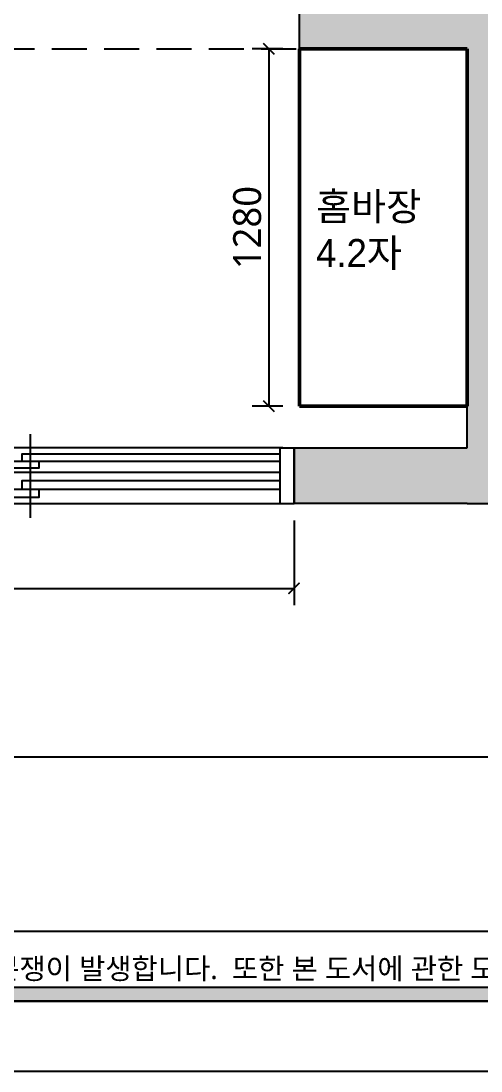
# Model space of a CAD drawing. Header units: millimetres. Extents: x 0 to 460473, y -68369 to 85219.
# Drawn here: x 228436 to 230084, y -41941 to -38178 of the extents above; entities that cross this region are included whole.
import ezdxf
from ezdxf.enums import TextEntityAlignment as Align

# ---------------------------------------------------------------- set-up
doc = ezdxf.new("R2010")
doc.units = ezdxf.units.MM
doc.header["$LTSCALE"] = 50
doc.linetypes.add('HIDDEN2', pattern=[0.1875, 0.125, -0.0625])
doc.layers.add('00', color=7, linetype='Continuous', lineweight=0)
for name, color, linetype in [('DIM', 7, 'Continuous'), ('FORM(YOURNAME)-11', 1, 'Continuous'), ('fur', 6, 'Continuous'), ('ha', 8, 'Continuous'), ('hid', 8, 'HIDDEN2'), ('text', 7, 'Continuous'), ('wall', 2, 'Continuous'), ('win', 4, 'Continuous')]:
    doc.layers.add(name, color=color, linetype=linetype)
doc.styles.add('NEW 맑은고딕', font='malgun.ttf')
doc.styles.get("Standard").update_dxf_attribs({"font": 'arial.ttf'})
doc.styles.add('맑은 고딕', font='malgun.ttf')
doc.dimstyles.new('DH IN40', dxfattribs={"dimscale": 40, "dimtxt": 2.5, "dimasz": 1, "dimexe": 1.5, "dimexo": 1.5, "dimtad": 1, "dimdec": 7, "dimlunit": 6, "dimtxsty": '맑은 고딕', "dimblk": 'ARCHTICK', "dimcen": 2.5, "dimclrd": 256, "dimclre": 256, "dimclrt": 256, "dimadec": 0, "dimazin": 0, "dimtfac": 1, "dimtdec": 7, "dimtix": 1, "dimtmove": 0, "dimatfit": 3, "dimldrblk": 'ARCHTICK', "dimfxl": 1, "dimtfillclr": 1, "dimlwd": -1, "dimlwe": -1, "dimarcsym": 0})

# ---------------------------------------------------------------- blocks, each defined once
blk = doc.blocks.new('FORM-PLAN')
at = {"layer": 'hid'}
h = blk.add_hatch(color=256, dxfattribs=at)
h.dxf.hatch_style = 1
h.paths.add_polyline_path([(-71444, 55115), (10556, 55115), (10556, 54915), (-71444, 54915)])
h.paths.add_polyline_path([(-71444, -2085), (10556, -2085), (10556, -2285), (-71444, -2285)])
at = {"layer": 'Defpoints', "color": 158}
blk.add_line((1346, -1285), (-71444, -1285), dxfattribs=at)
blk.add_lwpolyline([(-69444, 53115), (-64, 53115), (-64, 1215), (-69444, 1215)], close=True, dxfattribs=at)
at = {"layer": 'FORM(YOURNAME)-11', "color": 250}
blk.add_lwpolyline([(-72444, -3285), (11556, -3285), (11556, 56115), (-72444, 56115)], close=True, dxfattribs=at)
at = {"layer": 'hid', "color": 158}
blk.add_lwpolyline([(-71444, -2285), (10556, -2285), (10556, 55115), (-71444, 55115)], close=True, dxfattribs=at)
at = {"layer": 'hid'}
blk.add_lwpolyline([(-71444, -2085), (10556, -2085), (10556, -2285), (-71444, -2285)], close=True, dxfattribs=at)
at = {"layer": '00', "style": 'NEW 맑은고딕'}
for tag, p in [('1', (9905, 18188)), ('2', (9905, 17544)), ('3', (9905, 16257)), ('4', (9905, 14326)), ('5', (9905, 12009)), ('6', (9905, 9757)), ('7', (9905, 7504)), ('8', (9905, 5252)), ('9', (9905, 2999)), ('10', (5655, 811)), ('11', (9905, 747)), ('12', (5655, -1441)), ('13', (9905, -1441))]:
    blk.add_attdef(tag, text='', height=520, dxfattribs=at).set_placement(p, align=Align.MIDDLE_RIGHT)
at = {"layer": 'text', "insert": (-48464, -1667), "char_height": 300, "width": 36067.07, "attachment_point": 1, "style": 'NEW 맑은고딕'}
blk.add_mtext("- 본 도서는 어떠한 경우에도 무단으로 도용할 수 없으며 도용시 '지적재산권' 보호에 관한 법률에 의거, 법적 분쟁이 발생합니다.  또한 본 도서에 관한 모든 저작권은 당사에 있습니다. -", dxfattribs=at)
blk = doc.blocks.new('EWEDSF')
at = {"layer": 'ha', "transparency": 33554559}
h = blk.add_hatch(color=256, dxfattribs=at)
h.dxf.hatch_style = 1
h.paths.add_polyline_path([(230234, 29629.7), (230234, 32479.7), (230344, 32479.7), (230344, 32679.7), (230034, 32679.7), (230034, 29829.7), (229434, 29829.7), (229434, 29629.7), (230034, 29629.7), (230034, 28199.2), (229414, 28199.2), (229414, 27999.7), (230034, 27999.7), (230284, 27999.7), (230284, 28169.7), (230234, 28169.7)])
at = {"layer": 'wall', "color": 2}
for p, q in [((230034, 28199.2), (230034, 29629.7)), ((230034, 27999.7), (233434, 27999.7))]:
    blk.add_line(p, q, dxfattribs=at)
for points in [[(230034, 29629.7), (229434, 29629.7), (229434, 29829.7), (230034, 29829.7)], [(230034, 27999.7), (229414, 27999.7), (229414, 28199.2), (230034, 28199.2)]]:
    blk.add_lwpolyline(points, dxfattribs=at)
at = {"layer": 'win'}
for p, q in [((228469, 28249.2), (228469, 27949.2)), ((229374, 28199.2), (225784, 28199.2)), ((229364, 28111.7), (225784, 28111.7)), ((229364, 28111.7), (227544, 28111.7)), ((229374, 27999.2), (225784, 27999.2)), ((229364, 27999.2), (225784, 27999.2))]:
    blk.add_line(p, q, dxfattribs=at)
blk.add_lwpolyline([(229414, 27999.2), (229364, 27999.2), (229364, 28199.2), (229414, 28199.2)], close=True, dxfattribs=at)
for points in [[(227544, 28151.7), (228499, 28151.7), (228499, 28126.7), (227544, 28126.7)], [(229364, 28176.7), (228439, 28176.7), (228439, 28151.7), (229364, 28151.7)], [(229364, 28081.7), (228439, 28081.7), (228439, 28051.7), (229364, 28051.7)], [(227544, 28051.7), (228499, 28051.7), (228499, 28021.7), (227544, 28021.7)]]:
    blk.add_lwpolyline(points, dxfattribs=at)
blk = doc.blocks.new('_ArchTick')
at = {"color": 0, "linetype": 'ByBlock', "const_width": 0.15}
blk.add_lwpolyline([(-0.5, -0.5), (0.5, 0.5)], dxfattribs=at)
blk = doc.blocks.new('*D364')
at = {"layer": 'Defpoints', "color": 0, "transparency": 16777216}
for p in [(225634, -39907.8), (229414, -39907.8), (229414, -40211.4)]:
    blk.add_point(p, dxfattribs=at)
at = {"layer": 'DIM', "transparency": 16777216}
for p, q in [((225634, -39967.8), (225634, -40271.4)), ((229414, -39967.8), (229414, -40271.4)), ((225634, -40211.4), (229414, -40211.4))]:
    blk.add_line(p, q, dxfattribs=at)
at = {"layer": 'DIM', "transparency": 16777216, "xscale": 40, "yscale": 40, "zscale": 40, "rotation": 180}
blk.add_blockref('_ArchTick', (225634, -40211.4), dxfattribs=at)
at = {"layer": 'DIM', "transparency": 16777216, "xscale": 40, "yscale": 40, "zscale": 40}
blk.add_blockref('_ArchTick', (229414, -40211.4), dxfattribs=at)
at = {"layer": 'DIM', "transparency": 16777216, "insert": (227524, -40126.4), "char_height": 100, "attachment_point": 5, "style": '맑은 고딕'}
blk.add_mtext('3,780', dxfattribs=at)
blk = doc.blocks.new('*D460')
at = {"layer": 'Defpoints', "color": 0, "transparency": 16777216}
for p in [(229434, -38277.8), (229323.5, -39558.3), (229434, -39558.3)]:
    blk.add_point(p, dxfattribs=at)
at = {"layer": 'DIM', "transparency": 16777216}
for p, q in [((229374, -38277.8), (229263.5, -38277.8)), ((229323.5, -38277.8), (229323.5, -39558.3)), ((229374, -39558.3), (229263.5, -39558.3))]:
    blk.add_line(p, q, dxfattribs=at)
at = {"layer": 'DIM', "transparency": 16777216, "xscale": 40, "yscale": 40, "zscale": 40}
for p, rotation in [((229323.5, -38277.8), 90), ((229323.5, -39558.3), 270)]:
    blk.add_blockref('_ArchTick', p, dxfattribs=dict(at, rotation=rotation))
at = {"layer": 'DIM', "transparency": 16777216, "insert": (229246.6, -38918), "char_height": 100, "attachment_point": 5, "rotation": 90, "style": '맑은 고딕'}
blk.add_mtext('1280', dxfattribs=at)

msp = doc.modelspace()

# ---------------------------------------------------------------- linework, layer by layer
at = {"layer": 'fur', "color": 40, "lineweight": 50, "true_color": 0xf8d731}
for p, q in [((230033.99865146, -38277.76328172), (229433.99865146, -38277.76328172)), ((229433.99865146, -39558.26280634), (229433.99865146, -38277.76328172)), ((230033.99865146, -39558.26280634), (230033.99865146, -38277.76328172)), ((230033.99865146, -39558.26280634), (229433.99865146, -39558.26280634))]:
    msp.add_line(p, q, dxfattribs=at)
at = {"layer": 'hid', "ltscale": 20}
msp.add_line((225733.99868442, -38277.76328172), (229433.99865146, -38277.76328172), dxfattribs=at)

# ---------------------------------------------------------------- block references
at = {"xscale": 0.2500000000000001, "yscale": 0.2500000000000001, "zscale": 0.2500000000000001}
msp.add_blockref('FORM-PLAN', (235991.00267181, -41120.09862638), dxfattribs=at)
at = {"layer": 'ha'}
msp.add_blockref('EWEDSF', (0, -67907.45838072), dxfattribs=at)

# ---------------------------------------------------------------- texts
at = {"layer": 'DIM', "insert": (229493.14319299, -38792.57170499), "char_height": 100, "attachment_point": 1}
msp.add_mtext_dynamic_manual_height_columns('{\\fGulim|b0|i0|c129|p50;홈바장\\P4.2자}', width=437.2519277147, gutter_width=500, heights=[282.51220595], dxfattribs=at)

# ---------------------------------------------------------------- dimensions: what is measured, and where the dimension line sits
at = {"layer": 'DIM'}
dim = msp.add_linear_dim(base=(229323.49370083, -39558.26280634), p1=(229433.99865146, -38277.76328172), p2=(229433.99865146, -39558.26280634), angle=90, text='1280', dimstyle='DH IN40', dxfattribs=at)
dim.commit()
dim.dimension.update_dxf_attribs({"geometry": '*D460', "text_midpoint": (229246.55755953, -38918.01304403)})
dim = msp.add_linear_dim(base=(229413.9986844184, -40211.4272978544), p1=(225633.9986844184, -39907.76328172), p2=(229413.9986844184, -39907.76328172), dimstyle='DH IN40', dxfattribs=at)
dim.commit()
dim.dimension.update_dxf_attribs({"geometry": '*D364', "text_midpoint": (227523.9986844184, -40126.3729500283)})

doc.saveas('drawing.dxf')
